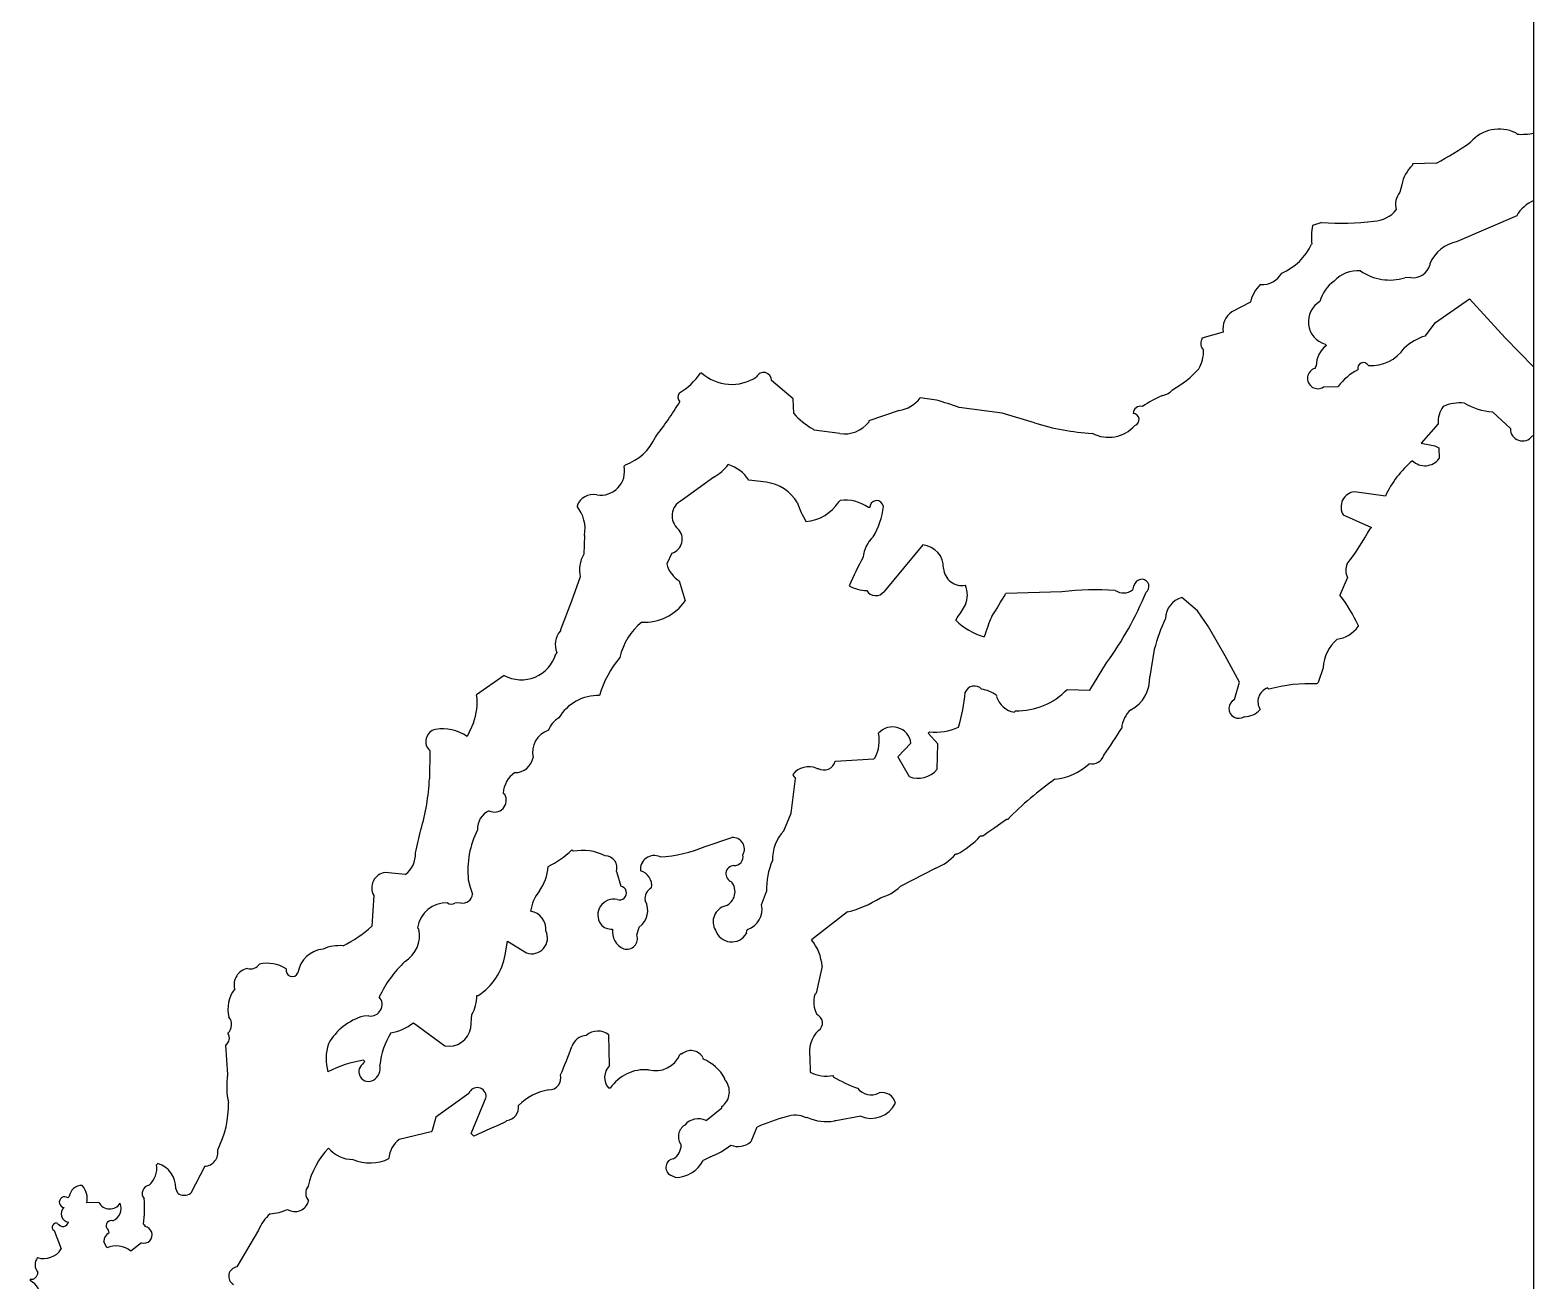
# Model space of a CAD drawing. Header units: millimetres. Extents: x -548 to 182, y -381 to 381.
# Drawn here: x -277.3 to -183.2, y -274.2 to -196 of the extents above; entities that cross this region are included whole.
import ezdxf

# ---------------------------------------------------------------- set-up
doc = ezdxf.new("R2010")
doc.units = ezdxf.units.MM

msp = doc.modelspace()

# ---------------------------------------------------------------- linework, layer by layer
at = {"color": 7, "linetype": 'Continuous', "lineweight": 25}
for p, q in [((-183.25, -375.5), (-183.25, 375.5)), ((-184.298, -202.516), (-184.384, -202.435)), ((-189.35, -204.326), (-190.854, -204.367)), ((-190.854, -204.367), (-190.852, -204.451)), ((-191.518, -205.673), (-191.642, -206.145)), ((-184.327, -207.618), (-188.046, -209.225)), ((-196.524, -208.034), (-197.105, -208.217)), ((-189.764, -210.609), (-189.762, -210.693)), ((-190.949, -211.483), (-191.329, -211.488)), ((-200.988, -213.006), (-202.142, -213.622)), ((-189.414, -214.279), (-187.28, -212.799)), ((-187.28, -212.799), (-185.039, -215.247)), ((-190.059, -215.133), (-189.414, -214.279)), ((-202.693, -214.892), (-204.021, -215.263)), ((-204.021, -215.263), (-204.018, -215.346)), ((-185.039, -215.247), (-183.25, -217.082)), ((-196.317, -215.638), (-196.231, -215.719)), ((-196.866, -216.991), (-196.947, -217.077)), ((-196.947, -217.077), (-196.945, -217.16)), ((-235.32, -217.453), (-235.403, -217.456)), ((-229.59, -219.053), (-230.959, -217.92)), ((-196.412, -218.317), (-195.492, -218.291)), ((-229.565, -219.973), (-229.59, -219.053)), ((-220.64, -219.144), (-221.647, -219.004)), ((-222.963, -219.793), (-224.869, -220.43)), ((-216.52, -219.952), (-219.205, -219.607)), ((-214.496, -220.565), (-216.52, -219.952)), ((-184.717, -220.925), (-185.833, -219.868)), ((-228.282, -221.025), (-228.368, -220.943)), ((-226.687, -221.232), (-228.282, -221.025)), ((-224.869, -220.43), (-224.867, -220.514)), ((-189.24, -220.63), (-190.295, -221.829)), ((-190.295, -221.829), (-189.458, -222.009)), ((-189.458, -222.009), (-189.199, -222.134)), ((-189.199, -222.134), (-189.181, -222.802)), ((-240.097, -223.186), (-240.179, -223.272)), ((-234.557, -223.955), (-236.608, -225.433)), ((-231.287, -224.284), (-232.378, -224.147)), ((-192.546, -225.152), (-194.477, -224.87)), ((-226.657, -225.412), (-226.738, -225.498)), ((-224.805, -225.864), (-224.889, -225.866)), ((-195.19, -226.311), (-193.413, -227.099)), ((-242.653, -227.604), (-242.705, -228.776)), ((-193.413, -227.099), (-193.494, -227.185)), ((-221.48, -228.198), (-223.91, -231.108)), ((-237.187, -228.71), (-237.503, -229.387)), ((-242.917, -230.204), (-243.461, -231.724)), ((-236.722, -230.453), (-236.353, -231.698)), ((-194.916, -230.234), (-195.388, -231.334)), ((-212.787, -231.139), (-216.296, -231.235)), ((-208.31, -230.786), (-208.358, -231.018)), ((-208.19, -230.581), (-208.31, -230.786)), ((-243.461, -231.724), (-244.165, -233.499)), ((-204.308, -232.33), (-205.281, -231.495)), ((-203.613, -233.314), (-204.308, -232.33)), ((-219.428, -232.909), (-219.334, -232.756)), ((-202.56, -235.125), (-203.613, -233.314)), ((-194.249, -233.226), (-194.247, -233.31)), ((-244.165, -233.499), (-244.163, -233.583)), ((-244.377, -234.927), (-244.458, -235.012)), ((-207.002, -234.744), (-207.291, -236.425)), ((-201.679, -236.774), (-202.56, -235.125)), ((-211.031, -237.279), (-209.99, -235.579)), ((-196.435, -235.878), (-196.744, -236.806)), ((-247.683, -236.355), (-249.406, -237.572)), ((-201.983, -237.869), (-201.679, -236.774)), ((-196.744, -236.806), (-196.825, -236.892)), ((-216.875, -237.606), (-216.873, -237.689)), ((-212.453, -237.234), (-211.031, -237.279)), ((-199.827, -237.225), (-199.912, -237.144)), ((-215.76, -238.663), (-215.678, -238.577)), ((-249.609, -239.334), (-250.004, -240.181)), ((-221.159, -239.98), (-221.078, -239.895)), ((-222.229, -240.595), (-223.042, -241.453)), ((-220.556, -240.633), (-221.159, -239.98)), ((-220.596, -242.223), (-220.556, -240.633)), ((-252.321, -241.08), (-252.356, -242.837)), ((-226.965, -241.727), (-224.544, -241.578)), ((-224.544, -241.578), (-224.463, -241.492)), ((-223.042, -241.453), (-222.34, -242.688)), ((-228.124, -242.177), (-228.04, -242.175)), ((-229.72, -244.98), (-229.445, -242.798)), ((-247.733, -243.715), (-247.647, -243.796)), ((-230.191, -246.08), (-229.72, -244.98)), ((-216.246, -245.366), (-216.615, -245.627)), ((-216.162, -245.363), (-216.246, -245.366)), ((-235.099, -247.05), (-233.441, -246.503)), ((-217.723, -246.409), (-217.89, -246.414)), ((-217.353, -246.148), (-217.723, -246.409)), ((-216.984, -245.887), (-217.353, -246.148)), ((-216.615, -245.627), (-216.984, -245.887)), ((-243.455, -247.278), (-243.369, -247.359)), ((-219.364, -247.541), (-219.448, -247.544)), ((-253.866, -248.816), (-255.124, -248.683)), ((-249.925, -249.143), (-249.818, -249.6)), ((-240.659, -248.623), (-240.383, -249.536)), ((-220.678, -248.413), (-222.905, -249.561)), ((-255.837, -250.124), (-255.952, -252.05)), ((-249.818, -249.6), (-249.652, -250.039)), ((-231.57, -250.717), (-231.259, -249.872)), ((-250.404, -250.583), (-250.759, -250.602)), ((-226.206, -251.156), (-228.452, -252.896)), ((-253.106, -252.14), (-253.021, -252.221)), ((-239.38, -252.602), (-239.226, -252.096)), ((-247.625, -253.83), (-247.48, -252.99)), ((-247.48, -252.99), (-246.29, -253.71)), ((-227.787, -254.544), (-228.159, -256.227)), ((-249.395, -256.387), (-249.311, -256.385)), ((-228.159, -256.227), (-228.24, -256.313)), ((-256.149, -257.66), (-256.468, -257.667)), ((-249.758, -258.404), (-249.697, -257.566)), ((-253.363, -258.084), (-251.4, -259.536)), ((-265.115, -259.492), (-264.981, -261.328)), ((-241.081, -260.76), (-241.133, -258.838)), ((-256.472, -260.594), (-256.553, -260.68)), ((-256.476, -260.427), (-256.391, -260.508)), ((-256.391, -260.508), (-256.472, -260.594)), ((-236.584, -260.052), (-236.668, -260.055)), ((-235.238, -260.35), (-235.24, -260.267)), ((-228.551, -260.252), (-228.526, -261.171)), ((-233.865, -261.651), (-233.867, -261.567)), ((-227.099, -261.383), (-227.096, -261.466)), ((-249.897, -262.506), (-251.947, -263.983)), ((-241.042, -262.181), (-241.125, -262.183)), ((-249.745, -265.01), (-248.804, -262.727)), ((-235.05, -264.192), (-234.068, -263.412)), ((-234.068, -263.412), (-234.07, -263.329)), ((-251.947, -263.983), (-252.175, -264.826)), ((-247.591, -264.283), (-248.087, -264.505)), ((-247.51, -264.197), (-247.591, -264.283)), ((-228.699, -264.019), (-228.783, -264.021)), ((-226.938, -264.221), (-227.021, -264.224)), ((-225.357, -263.927), (-226.938, -264.221)), ((-252.257, -264.911), (-254.251, -265.384)), ((-252.175, -264.826), (-252.257, -264.911)), ((-249.66, -265.091), (-249.745, -265.01)), ((-249.574, -265.173), (-249.66, -265.091)), ((-249.078, -264.95), (-249.574, -265.173)), ((-248.582, -264.728), (-249.078, -264.95)), ((-248.087, -264.505), (-248.582, -264.728)), ((-231.861, -264.606), (-232.254, -265.537)), ((-269.346, -266.882), (-269.427, -266.968)), ((-266.414, -267.053), (-267.288, -268.75)), ((-234.772, -266.464), (-235.232, -266.705)), ((-236.96, -267.756), (-237.268, -267.615)), ((-274.892, -268.957), (-274.973, -269.043)), ((-268.103, -268.738), (-268.216, -268.44)), ((-273.042, -269.324), (-273.794, -269.345)), ((-270.246, -270.67), (-270.16, -270.751)), ((-270.16, -270.751), (-270.158, -270.835)), ((-275.838, -271.073), (-275.388, -272.232)), ((-272.547, -272.154), (-272.725, -271.764)), ((-270.381, -271.844), (-271.036, -272.364)), ((-263.044, -271.059), (-264.403, -273.354)), ((-277.344, -274.125), (-277.341, -274.208))]:
    msp.add_line(p, q, dxfattribs=at)
for centre, radius, start, end in [((-185.426, -204.54), 2.349, 63.66208, 139.47533), ((-199.649, -185.149), 21.767, 298.23791, 304.84611), ((-184.091, -197.65), 4.87, 267.5557, 279.94119), ((-189.277, -206.102), 2.282, 133.64844, 169.17387), ((-190.66, -206.912), 1.247, 141.98784, 195.13764), ((-182.441, -208.659), 2.154, 112.05508, 151.09437), ((-195.326, -192.153), 15.926, 265.68577, 277.43534), ((-193.346, -206.042), 1.905, 272.41764, 321.10474), ((-193.03, -208.984), 4.146, 169.34135, 185.60818), ((-200.469, -207.829), 3.661, 293.12995, 334.78545), ((-187.608, -211.527), 2.344, 100.77678, 156.948), ((-190.815, -210.398), 1.094, 262.97278, 344.34753), ((-200.211, -210.574), 1.335, 264.06165, 332.19215), ((-194.281, -213.659), 2.458, 126.87184, 163.74628), ((-194.26, -213.132), 2.076, 85.59774, 136.10035), ((-192.277, -208.429), 3.202, 235.29517, 287.21869), ((-198.817, -213.524), 2.232, 133.34802, 166.56547), ((-195.901, -214.234), 1.464, 120.35631, 253.47581), ((-201.458, -214.674), 1.254, 123.06788, 190.01675), ((-203.579, -215.62), 0.518, 148.10578, 229.27073), ((-189.05, -218.353), 3.375, 107.39832, 133.17317), ((-206.258, -216.04), 2.341, 330.54531, 0.68049), ((-195.277, -216.99), 1.589, 126.933, 180.04734), ((-193.441, -214.47), 2.522, 266.28185, 325.65207), ((-209.062, -212.769), 6.558, 299.26224, 317.59779), ((-196.772, -217.782), 0.645, 105.57049, 303.95094), ((-192.822, -220.205), 3.285, 116.07424, 144.36891), ((-193.919, -217.16), 0.36, 28.91967, 195.2981), ((-238.706, -215.272), 3.959, 300.30511, 326.53236), ((-233.444, -215.314), 2.845, 228.75045, 303.2268), ((-231.443, -217.893), 0.485, 356.80908, 155.80912), ((-236.394, -218.96), 0.414, 139.35346, 223.85463), ((-223.273, -217.783), 2.034, 278.7527, 323.08409), ((-226.164, -238.724), 20.344, 69.99931, 74.24446), ((-203.186, -226.356), 8.199, 113.61862, 123.83279), ((-206.652, -217.818), 1.041, 280.01407, 319.82133), ((-259.041, -205.467), 26.255, 322.46424, 328.34121), ((-226.055, -216.868), 4.686, 221.49607, 240.42807), ((-207.869, -219.985), 0.455, 74.97174, 179.22542), ((-208.34, -220.363), 0.385, 288.19372, 87.61142), ((-187.446, -220.539), 1.797, 146.02055, 182.90182), ((-187.863, -222.095), 2.777, 84.63915, 112.73399), ((-185.567, -215.805), 4.072, 239.99118, 266.25883), ((-226.394, -219.311), 1.944, 261.31786, 321.7681), ((-210.075, -206.452), 14.79, 252.60737, 266.87103), ((-209.865, -219.275), 2.195, 242.36082, 318.52598), ((-183.97, -220.951), 0.747, 178.00106, 324.00982), ((-241.151, -220.156), 3.208, 289.17037, 335.96795), ((-182.864, -222.923), 1.613, 103.83121, 108.12115), ((-186.592, -227.941), 6.575, 130.36562, 154.898), ((-190.073, -222.126), 1.12, 226.04906, 322.80037), ((-241.656, -223.582), 1.51, 261.26802, 11.85261), ((-236.049, -221.321), 3.027, 299.53125, 322.16616), ((-234.324, -225.389), 2.309, 32.54964, 73.25084), ((-231.586, -226.874), 2.607, 30.04354, 83.42795), ((-194.353, -225.828), 0.966, 97.35618, 209.96922), ((-242.127, -226.087), 1.041, 76.57917, 162.68909), ((-244.897, -227.206), 2.279, 349.92204, 38.80677), ((-236.092, -226.385), 1.083, 118.45676, 228.40677), ((-223.693, -223.671), 5.947, 198.61308, 210.90417), ((-229.006, -224.033), 2.7, 274.47869, 327.14101), ((-226.352, -227.898), 2.504, 54.24005, 96.99156), ((-224.372, -225.861), 0.433, 8.77401, 180.31646), ((-228.847, -225.197), 4.939, 329.58042, 353.04063), ((-237.435, -227.844), 0.901, 285.96891, 46.10335), ((-223.242, -229.163), 1.99, 132.56239, 174.41242), ((-210.177, -217.818), 19.133, 322.79617, 330.68851), ((-221.622, -229.628), 1.437, 358.41028, 84.32179), ((-240.907, -229.773), 2.055, 151.0003, 192.1069), ((-235.78, -228.943), 1.78, 194.45516, 238.05434), ((-200.776, -242.041), 27.722, 151.86679, 155.96336), ((-194.06, -229.788), 0.966, 155.46215, 207.51334), ((-219.033, -229.582), 1.156, 184.28424, 280.6511), ((-207.793, -230.801), 0.454, 307.25747, 150.9655), ((-224.923, -228.662), 2.393, 240.71412, 268.204), ((-224.436, -230.718), 0.655, 210.83755, 323.47718), ((-220.322, -231.333), 1.624, 337.75378, 22.25728), ((-241.359, -216.96), 28.843, 326.97308, 330.33598), ((-210.662, -247.753), 16.75, 85.83228, 97.28905), ((-227.245, -223.019), 21.342, 323.9505, 337.56863), ((-208.923, -230.239), 0.962, 237.19336, 305.93493), ((-203.97, -237.787), 10.738, 25.13493, 36.93968), ((-238.904, -229.925), 3.106, 266.81225, 325.19851), ((-229.116, -225.948), 11.917, 325.1618, 329.76801), ((-204.91, -232.838), 1.393, 105.44135, 178.54151), ((-236.603, -236.074), 3.925, 129.06627, 167.6953), ((-216.486, -229.906), 4.204, 225.5846, 254.01435), ((-203.681, -238.377), 14.649, 157.11696, 162.40087), ((-197.427, -237.096), 9.86, 154.18047, 166.19952), ((-195.872, -232.09), 2.032, 278.73368, 323.10201), ((-243.262, -234.415), 1.227, 137.25422, 204.62471), ((-193.943, -235.995), 2.495, 130.51534, 177.31829), ((-246.6, -234.411), 2.225, 240.89038, 344.30691), ((-235.643, -239.336), 6.308, 139.47848, 164.15569), ((-218.255, -237.649), 0.626, 44.11163, 158.25851), ((-209.52, -236.545), 2.233, 298.13369, 3.09287), ((-197.327, -246.064), 9.186, 86.86538, 105.78644), ((-252.738, -238.081), 3.371, 338.17935, 8.67852), ((-241.782, -240.507), 2.894, 88.61039, 149.11071), ((-230.801, -236.292), 12.017, 344.05099, 354.62814), ((-218.226, -239.507), 2.332, 54.60616, 79.62374), ((-215.52, -237.265), 1.418, 197.42379, 260.27514), ((-215.593, -234.237), 4.34, 268.8724, 316.32564), ((-201.713, -238.425), 0.619, 115.91769, 303.8086), ((-199.605, -238.005), 0.915, 109.67062, 212.3397), ((-207.448, -239.744), 1.597, 129.65313, 176.64727), ((-201.367, -237.616), 1.324, 269.94552, 318.4165), ((-251.807, -240.495), 0.779, 102.33056, 228.7349), ((-251.53, -242.343), 2.646, 54.78321, 99.64601), ((-244.445, -241.174), 1.46, 108.71578, 192.4777), ((-243.552, -240.279), 1.446, 119.55259, 160.30437), ((-223.377, -240.736), 1.156, 6.98523, 139.26538), ((-220.713, -236.386), 3.527, 264.07075, 294.58037), ((-230.522, -226.693), 25.084, 324.23703, 328.89968), ((-226.624, -240.422), 2.412, 333.6623, 10.53612), ((-247.019, -241.273), 1.169, 270.16161, 349.27812), ((-227.67, -241.548), 0.728, 239.47153, 345.72518), ((-210.9, -241.134), 0.765, 256.96474, 343.37126), ((-246.101, -243.796), 1.634, 124.02357, 177.16791), ((-228.629, -243.331), 1.26, 66.36669, 141.8107), ((-229.163, -242.415), 0.476, 196.78715, 233.71338), ((-221.786, -241.263), 1.529, 248.78717, 321.11795), ((-213.599, -239.18), 3.698, 275.88531, 313.10461), ((-265.902, -242.193), 13.561, 343.65026, 357.2779), ((-202.36, -258.593), 19.118, 124.61379, 136.21444), ((-248.283, -244.171), 0.738, 242.5742, 30.55455), ((-248.145, -245.929), 1.201, 113.44371, 184.20622), ((-298.611, -235.914), 46.823, 345.724, 347.54764), ((-244.371, -248.559), 5.584, 152.91944, 186.00754), ((-233.359, -247.212), 0.713, 329.72888, 96.6126), ((-228.261, -247.871), 2.633, 137.14787, 181.47526), ((-221.753, -242.889), 5.23, 297.17862, 317.61967), ((-254.82, -247.546), 1.589, 306.91829, 3.07166), ((-247.559, -243.038), 5.9, 296.43607, 314.06621), ((-242.781, -250.52), 3.215, 63.66239, 100.53984), ((-238.428, -239.205), 8.523, 273.39141, 292.9948), ((-247.766, -248.165), 2.838, 323.78717, 356.83316), ((-241.376, -248.392), 0.754, 342.1221, 88.37712), ((-238.296, -248.491), 0.863, 64.46686, 186.03844), ((-233.29, -248.772), 0.516, 92.16012, 252.04464), ((-233.299, -247.688), 0.568, 268.869, 11.86892), ((-226.967, -249.682), 4.296, 156.05681, 182.53575), ((-221.802, -245.518), 3.106, 291.21166, 319.29312), ((-255, -249.641), 0.966, 97.35272, 209.97307), ((-239.414, -249.514), 0.967, 351.89795, 74.4402), ((-234.22, -249.876), 0.984, 293.53781, 38.53254), ((-250.284, -249.956), 0.638, 259.1833, 352.51083), ((-243.546, -251.433), 2.501, 140.48349, 172.60287), ((-240.468, -249.965), 0.437, 250.91393, 78.8029), ((-238.174, -250.288), 0.698, 113.86241, 192.68532), ((-227.852, -244.51), 6.847, 283.90282, 302.82257), ((-224.835, -247.605), 2.748, 284.65059, 314.6167), ((-251.281, -252.432), 1.849, 88.28938, 170.92914), ((-250.979, -250.269), 0.399, 231.95492, 303.54626), ((-246.191, -252.222), 1.124, 354.02897, 81.60093), ((-240.827, -251.347), 0.993, 77.41794, 215.41277), ((-239.966, -251.062), 1.272, 305.54657, 29.17211), ((-233.589, -251.767), 1.017, 103.52241, 211.67398), ((-232.864, -250.991), 1.322, 288.31121, 11.95327), ((-261.542, -245.72), 8.445, 296.61701, 311.44747), ((-240.978, -251.369), 0.86, 220.0365, 275.52926), ((-254.9, -252.62), 1.922, 301.89319, 11.98449), ((-245.955, -252.782), 0.987, 250.15004, 26.66656), ((-239.75, -252.391), 1.157, 171.75771, 247.51194), ((-240.015, -252.815), 0.67, 254.6353, 18.48485), ((-233.445, -251.968), 1.062, 198.27289, 329.98658), ((-232.234, -252.449), 0.295, 136.5343, 189.72413), ((-230.763, -254.787), 2.987, 4.6707, 39.29164), ((-258.844, -255.228), 1.764, 95.30431, 171.24692), ((-257.98, -255.87), 2.609, 85.12394, 113.18367), ((-251.325, -253.222), 3.75, 302.48001, 350.6588), ((-263.54, -255.704), 1.036, 101.18091, 194.56094), ((-263.549, -254.055), 0.661, 253.12348, 326.86937), ((-262.516, -256.661), 2.295, 58.44465, 102.05654), ((-260.944, -254.812), 0.386, 163.91558, 337.5774), ((-248.899, -259.571), 7.291, 133.15238, 154.8308), ((-262.784, -257.254), 2.181, 143.72899, 192.60929), ((-256.043, -256.945), 0.723, 261.55311, 41.02264), ((-251.734, -256.416), 2.339, 330.53685, 0.69639), ((-226.645, -256.794), 1.666, 163.213, 207.53423), ((-265.443, -258.204), 0.712, 311.79831, 41.79577), ((-255.458, -261.232), 3.706, 105.81865, 150.36192), ((-228.335, -258.094), 0.571, 304.47043, 68.18369), ((-265.42, -259.04), 0.545, 304.03844, 34.03443), ((-250.557, -261.29), 4.939, 148.47591, 173.53248), ((-255.227, -255.779), 2.965, 278.92373, 308.9628), ((-251.155, -258.135), 1.422, 260.07299, 349.09612), ((-241.819, -259.735), 1.129, 52.57561, 130.54445), ((-226.728, -259.905), 1.856, 133.76988, 190.76839), ((-255.731, -260.339), 3.093, 162.33247, 195.33716), ((-263.035, -252.831), 20.708, 335.7195, 341.00562), ((-242.444, -259.951), 1.08, 95.83138, 159.3506), ((-255.276, -267.902), 7.571, 99.12142, 117.00877), ((-238.219, -259.401), 1.683, 255.22047, 337.14827), ((-235.998, -260.693), 0.869, 29.41758, 132.46448), ((-236.378, -263.015), 2.898, 29.97003, 66.84958), ((-260.405, -262.081), 4.638, 170.65186, 192.46765), ((-256.169, -261.147), 0.604, 129.42288, 301.07832), ((-256.282, -260.937), 0.842, 300.25222, 13.97746), ((-244.883, -261.536), 0.749, 269.792, 14.74661), ((-240.38, -261.494), 1.015, 133.66985, 222.71591), ((-238.869, -263.632), 2.613, 85.14634, 146.26604), ((-227.53, -259.373), 2.055, 240.99921, 282.11034), ((-222.347, -253.273), 9.47, 239.90025, 250.09146), ((-249.368, -262.702), 0.565, 357.53729, 159.59914), ((-244.378, -265.614), 3.367, 98.67407, 135.56948), ((-234.732, -262.396), 1.143, 305.36528, 40.69423), ((-224.716, -261.499), 1.092, 218.39093, 296.65495), ((-224.02, -263.281), 0.832, 11.45031, 104.29386), ((-270.947, -263.259), 6.016, 332.60021, 1.68044), ((-247.627, -263.355), 0.85, 277.96078, 6.58203), ((-224.702, -262.403), 1.659, 246.76376, 334.54431), ((-235.518, -265.248), 1.155, 66.09367, 138.26913), ((-227.111, -275.305), 11.705, 104.48096, 113.93822), ((-229.469, -265.47), 1.603, 64.67003, 110.82261), ((-227.518, -261.324), 2.942, 246.33045, 279.72854), ((-235.92, -265.207), 0.861, 122.29605, 218.20828), ((-266.45, -266.194), 0.86, 272.35425, 11.15784), ((-255.097, -269.365), 4.96, 136.04831, 167.58321), ((-257.155, -264.669), 1.964, 219.64367, 270.34607), ((-253.275, -266.671), 1.616, 127.16424, 176.47034), ((-237.685, -265.685), 1.09, 304.02775, 357.15635), ((-236.645, -261.717), 5.104, 291.53315, 308.00453), ((-233.05, -264.57), 1.253, 248.84507, 309.47175), ((-270.831, -267.17), 1.419, 311.33284, 8.18447), ((-269.85, -268.436), 1.634, 359.859, 72.02387), ((-256.081, -264.193), 2.661, 246.47021, 296.65059), ((-237.019, -267.13), 0.545, 95.96782, 242.69969), ((-236.971, -265.791), 1.965, 270.34198, 332.2678), ((-275.182, -269.302), 0.333, 51.25168, 265.46705), ((-274.115, -269.047), 0.783, 87.0664, 173.37678), ((-275.014, -269.085), 1.247, 347.98728, 41.12418), ((-269.814, -268.745), 0.516, 98.96199, 220.56567), ((-278.176, -269.673), 7.992, 352.83613, 4.25647), ((-267.688, -268.164), 0.709, 234.11735, 304.32288), ((-259.386, -268.743), 0.712, 141.32238, 221.79366), ((-274.879, -270.033), 0.517, 129.53886, 264.0913), ((-272.358, -268.939), 0.785, 209.41081, 326.55561), ((-272.489, -269.686), 0.846, 291.78199, 21.78241), ((-260.707, -271.946), 2.499, 130.1635, 159.21678), ((-262.55, -266.928), 3.116, 274.24671, 294.86555), ((-260.766, -269.025), 0.871, 237.00281, 347.23555), ((-275.716, -270.862), 0.244, 61.10249, 240.07799), ((-275.287, -270.455), 0.367, 211.88436, 345.48803), ((-272.269, -270.776), 0.319, 72.75955, 209.72699), ((-272.715, -271.197), 0.312, 353.85898, 57.33237), ((-270.222, -271.35), 0.519, 252.08345, 82.95851), ((-272.159, -271.741), 0.567, 115.75131, 182.3568), ((-276.323, -273.219), 0.712, 141.32188, 221.7981), ((-276.495, -271.509), 1.322, 253.12209, 326.87095), ((-271.971, -273.552), 1.512, 51.79422, 112.39906), ((-277.283, -273.699), 0.43, 261.95145, 0.78986), ((-264.323, -273.939), 0.591, 97.81424, 239.31139), ((-277.951, -275.368), 1.31, 0.33976, 62.27138)]:
    msp.add_arc(centre, radius, start, end, dxfattribs=at)

doc.saveas('drawing.dxf')
